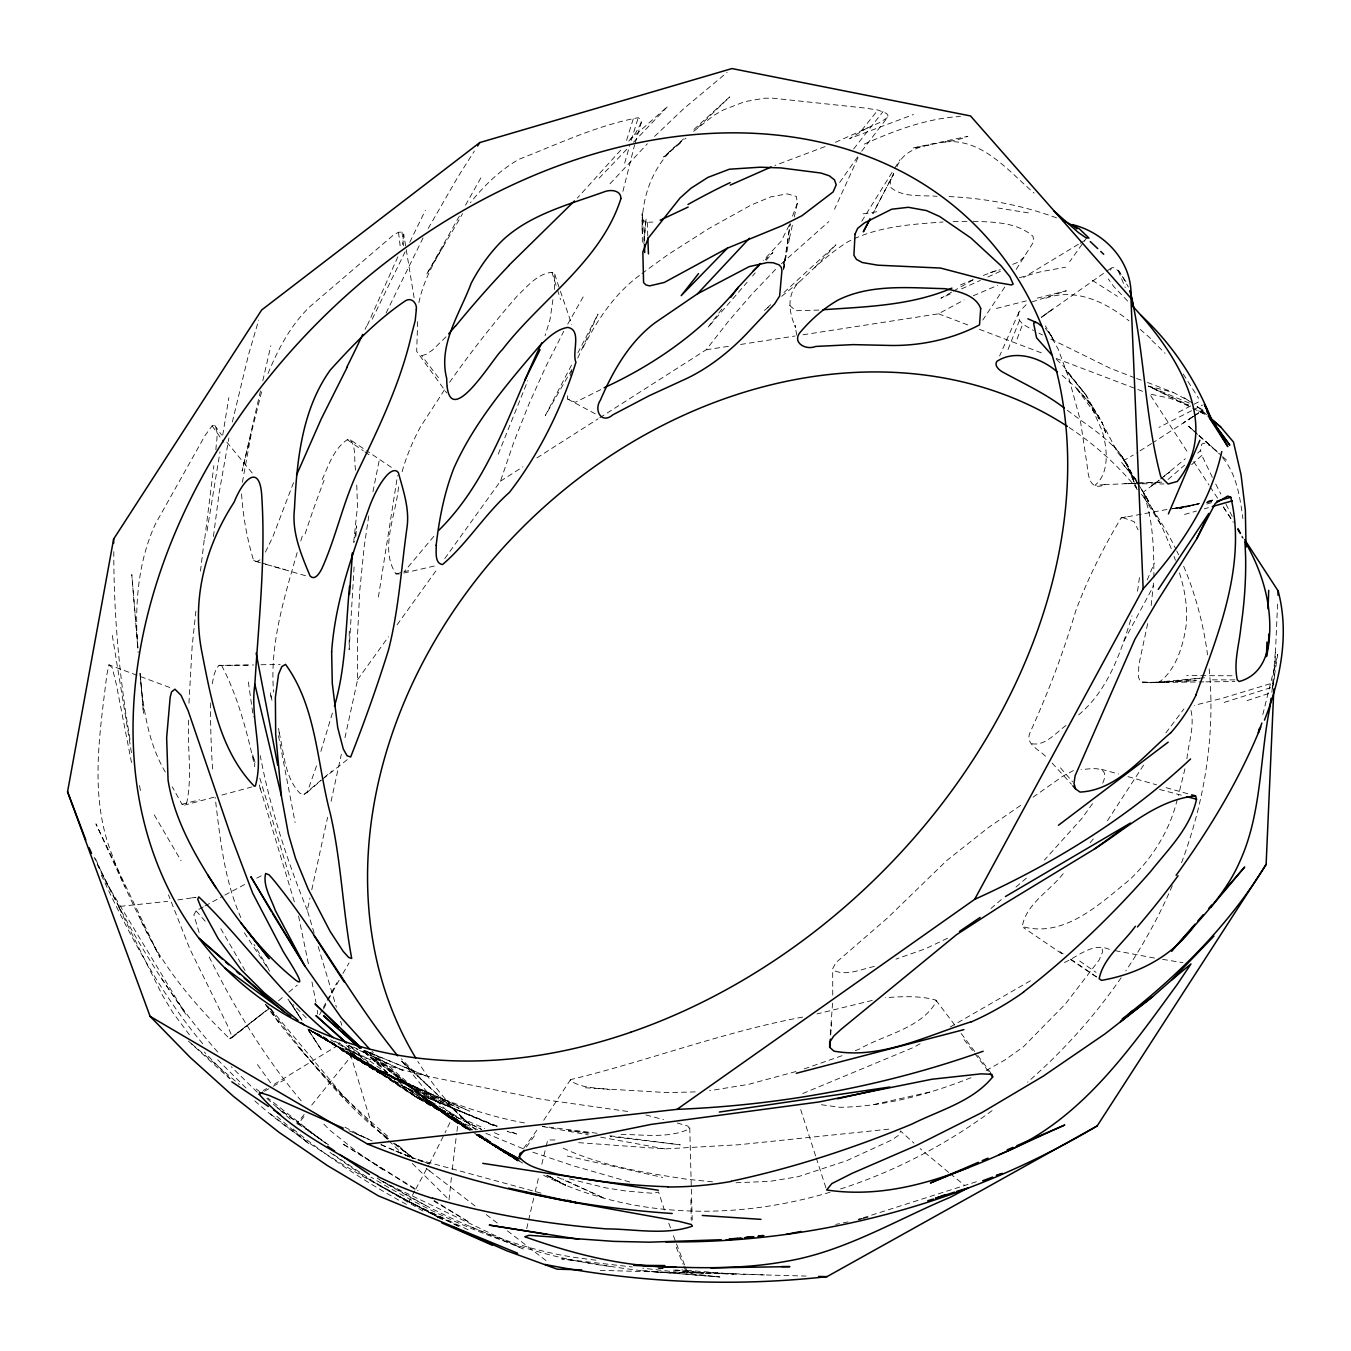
<?xml version="1.0" encoding="UTF-8"?>
<svg xmlns="http://www.w3.org/2000/svg" width="1351" height="1351" viewBox="0 0 1351 1351"><rect width="100%" height="100%" fill="white"/><g stroke="black" fill="none" stroke-linecap="round" stroke-linejoin="round"><path stroke-width="0.75" stroke-dasharray="5 3.75" d="M832.756 995.079L832.689 968.785L835.796 962.739L887.455 918.021L946.899 860.401L988.324 827.639L1022.707 803.997M349.267 631.255L349.149 649.662L354.165 565.714M188.718 720.083C187.029 747.525 192.534 775.626 186.759 802.697L184.631 805.112L181.98 804.267L172.286 786.873M268.022 373.501C278.053 349.233 290.634 325.169 309.751 306.778L393.58 234.922L398.528 232.271L401.973 232.051L403.746 234.399L402.311 244.548M241.559 493.926C243.028 516.369 247.115 539.1 253.667 560.597L263.648 563.739M1151.187 605.434L1153.855 579.528M1153.923 577.451C1153.72 548.506 1153.45 517.551 1142.169 490.362L1161.826 526.316L1171.249 548.641M210.739 702.875L210.536 708.448A894.615 842.197 -60.1 0 0 212.833 772.654M188.954 703.229L192.146 646.47L195.861 611.226M642.333 242.251L642.198 213.509L642.367 233.774C640.019 196.672 654.019 159.57 685.92 138.275M1274.28 679.013L1277.607 603.39M832.537 1003.151L830.223 1036.116M417.662 321.673L416.682 351.344L446.725 392.938M355.921 536.33L356.563 525.826L354.165 542.325M643.87 243.704L646.166 218.338L643.954 240.174M554.974 1139.974L548.388 1139.974L548.286 1141.511M830.679 1035.035L831.676 1022.758M1271.899 692.421L1275.58 649.324M215.907 449.883C216.143 441.861 219.048 432.59 214.674 425.329L212.107 425.835L204.98 435.613L155.5 523.816C137.025 563.722 134.424 609.284 138.14 652.567M449.022 1199.874L451.386 1177.633M452.264 1169.544L456.655 1133.371M204.744 538.525L213.88 465.707M353.658 542.393L357.475 506.726L356.664 481.868M418.878 302.675C425.548 270.014 446.809 242.521 462.498 213.694M1272.49 688.132L1273.368 682.779L1223.415 697.96L1194.267 705.374M213.441 536.482L219.098 493.047L228.91 438.096M456.925 1131.378L458.344 1121.516L426.629 1091.456L399.828 1058.593M783.597 269.845L790.166 223.692L783.664 268.359M1137.542 591.231L1139.771 575.34M552.914 299.635L550.009 319.63L545.095 335.639M554.417 289.418L554.737 274.169L551.951 272.328C537.462 273.561 527.38 286.463 517.45 295.751C492.304 324.527 468.729 354.671 446.978 386.099M783.614 268.849L789.828 236.526M368.789 515.913L364.23 546.209L359.754 590.725L357.542 635.24L357.627 679.621L344.708 738.862M242.386 482.307L251.658 431.661L261.993 390.253M1273.182 684.298L1277.725 654.256L1262.324 716.554M1272.642 687.051L1273.368 682.779M378.398 597.058L397.549 475.501M207.041 531.011L219.993 451.842M222.712 435.191L228.843 397.684M796.786 335.2L794.996 325.338L795.553 327.432C788.562 311.76 786.096 293.251 800.535 280.89C815.295 266.671 830.409 252.688 847.871 241.829C877.069 226.444 910.709 224.367 943.032 222.003M1026.101 304.718L1018.924 312.115L1018.181 316.252L1019.481 320.356L1022.673 324.088L1033.532 330.505M802.612 1017.083C723.663 1031.826 648.125 1060.873 570.595 1079.601L570.409 1080.547C581.47 1088.518 597.058 1087.521 610.095 1089.852M1184.945 768.854L1178.444 795.486M1186.904 758.738C1188.61 742.493 1195.061 725.284 1190.619 709.022M398.494 486.917C396.35 514.511 379.124 548.624 395.978 573.905L399.913 574.107M372.944 491.747L379.783 457.601M212.242 683.775L214.1 674.656L216.447 668.373L219.031 665.351L251.016 665.114M169.804 687.49L108.924 664.81L106.797 675.027C99.619 734.91 89.014 797.141 112.201 855.115C124.883 890.664 142.936 923.864 159.908 957.471L95.938 823.857L124.799 886.864M232.338 422.019L248.584 354.519L258.683 320.119M1147.658 623.638L1138.842 664.793L1138.437 676.986L1140.345 681.782L1158.28 682.762L1200.313 678.303M677.155 1122.985L687.895 1126.092L689.567 1128.76C667.732 1139.332 640.999 1133.945 617.627 1134.519M314.141 933.034L307.319 910.287L309.987 897.993M311.777 889.802L327.601 817.254M331.063 801.379L341.33 754.331M789.356 238.637L792.48 224.773M794.236 217.004L797.343 203.224L796.364 196.435L787.177 193.852L770.864 196.841L750.869 205.166L708.701 228.64L667.597 254.9L641.877 273.561M260.473 390.963L242.099 471.094L251.658 431.661M262.82 380.678L270.842 345.755M526.704 1228.599L534.675 1193.946M535.148 1191.903L538.948 1176.012M622.929 191.335L634.582 144.962M541.802 1164.207L545.669 1148.333M546.159 1146.323L547.645 1140.312M783.715 263.766L785.303 257.433L783.36 265.016M402.176 471.668L403.189 467.885A237.303 228.674 10.4 0 1 420.701 426.477L445.796 387.821M1102.737 783.107C1110.708 765.409 1093.415 768.347 1081.07 769.698M624.686 163.15L630.073 144.236M635.139 143.105L641.286 122.603L640.881 119.395L638.246 117.706C597.294 125.305 557.862 144.084 518.919 159.3C499.971 170.226 484.013 185.661 470.452 202.684M316.522 765.899L307.251 792.361L303.992 794.472L300.158 793.476C284.031 776.943 284.048 751.528 278.61 730.435M320.879 751.392L332.751 711.893M297.203 552.576C284.2 597.851 269.592 644.326 273.577 692.016M300.8 540.924L303.198 533.155M626.577 140.403L633.653 117.554M631.137 140.453L638.246 117.706M1177.261 799.302C1170.101 830.139 1152.606 857.733 1129.926 879.484C1099.714 904.005 1064.352 938.32 1022.319 926.566C1025.764 903.515 1051.821 889.802 1064.689 871.648M570.173 375.798L572.469 368.519L545.314 415.551L572.149 363.875M1078.605 714.882C1108.36 690.125 1121.11 651.587 1131.918 615.853M861.702 151.177L887.269 117.672L887.979 115.477L886.543 113.433L877.88 110.005L863.661 107.911L772.451 98.15L764.345 98.235L744.773 101.646L723.714 109.786L714.037 115.223L693.401 131.571M444.783 558.537L500.461 481.192L513.836 442.132L529.052 403.763L546.04 366.155L563.755 331.282M1019.481 320.356L1007.728 350.297M789.102 225.347L781.165 241.255L763.366 260.49M797.343 203.224L791.754 218.203M1017.117 338.983L1022.673 324.088M1018.924 312.115L999.639 355.921M641.286 122.603L635.696 132.922L627.607 142.514M293.522 482.662L272.784 536.989L264.762 553.386M498.266 454.122L527.768 380.712M322.18 479.504C328.614 465.453 333.849 448.735 347.241 439.717L350.466 439.886L364.888 449.596M1147.185 579.984L1154.396 562.995M397.853 256.808L367.219 325.54M577.738 358.099L598.02 314.057L577.89 352.814M896.929 166.663C908.193 139.693 945.176 146.178 967.856 136.316L912.55 148.086L932.376 144.456M386.082 313.044L423.201 237.624M858.02 157.662L834.53 209.27M893.72 173.722L872.83 213.678L893.72 173.722L890.545 180.679L890.106 186.928C902.84 198.023 921.365 195 937.087 196.317M372.217 319.14L406.111 249.732M409.775 242.234L425.345 210.334M443.229 1136.411L429.449 1163.768M318.397 1034.934L377.621 1072.086L453.885 1114.339L445.036 1132.763M1110.454 270.234L1111.755 267.667L1114.963 267.802L1120.604 273.628L1128.389 287.037M323.531 1008.977L327.28 1001.733M319.579 1014.753L322.416 1009.332M323.345 1007.525L326.182 1002.104M1123.948 641.151L1153.653 585.726M414.774 1190.907L408.897 1201.765L373.889 1181.804L331.789 1153.315M415.753 1189.1L428.47 1165.575M428.216 228.437L458.175 176.491L474.387 151.042M328.209 999.926L341.904 975.219M583.024 347.697C597.21 320.069 614.857 293.268 640.323 274.81M327.162 1000.348L336.906 982.701M459.374 216.109L426.511 274.506L443.533 246.135M465.521 205.149L481.952 175.951M203.275 906.926L196.098 910.878L193.868 914.813L200.066 935.855M567.741 324.105L584.966 293.741M342.934 973.463L349.065 962.908M861.769 221.243L893.619 169.888M570.595 1079.601L542.612 1121.955M1016.188 269.373L1033.768 241.626L1032.958 236.222C1016.239 221.682 992.394 222.037 971.487 221.277M1143.588 765.105L1106.604 822.033M894.7 168.166L900.121 159.604M1004.789 287.02L982.802 320.035M1092.537 803.625L1082.168 818.098L1044.424 860.063M839.68 182.419L860.452 152.849M1082.134 244.193L1069.688 261.655M357.627 679.621L388.48 636.743M397.093 624.787L437.488 568.687M1084.329 241.154L1086.508 238.114M526.417 1146.982L535.992 1133.692M1165.879 732.884L1183.932 708.92M523.597 1148.434L536.904 1130.196M721.822 309.092L707.823 327.601L747.12 282.275M853.663 148.965L883.047 111.559M599.827 417.712L706.168 349.791L728.628 321.065L752.254 293.775L776.909 268.022M304.161 1114.507L296.832 1123.644L298.132 1124.049L305.36 1114.845M861.735 130.27L877.88 110.005M446.793 1116.23L467.97 1129.706L422.694 1099.579L355.685 1050.605L311.49 1105.354M1090.122 842.838L1093.955 838.059M433.789 536.381L404.388 571.456M752.541 276.009L755.243 272.885M766.085 260.388L772.873 252.569L765.308 259.628M620.7 150.164L577.299 198.09M610.01 183.787L647.365 143.763M814.889 267.363L835.897 244.801L783.056 293.319M445.999 336.855L432.455 350.095L426.409 354.198L421.681 355.718L418.422 354.671M599.135 178.197L627.759 148.238M633.484 142.243L667.816 106.29L630.36 139.457M654.593 136.417L683.488 108.891L727.125 72.397M697.876 127.534L729.692 96.917L691.273 131.874M781.418 263.766L828.822 221.564M1166.994 509.479L1121.127 517.94C1103.497 547.391 1087.69 578.684 1075.666 611.108C1063.406 652.55 1048.055 692.945 1030.171 732.259C1024.109 744.773 1041.165 750.261 1047.093 757.995M767.52 307.589L770.627 304.735M1197.695 453.125L1200.6 450.457L1201.765 444.124L1204.096 443.162L1210.834 445.898L1217.437 452.095M1191.683 464.66L1201.85 455.355L1200.6 450.457M683.589 138.866L663.611 157.037L682.93 140.977M1024.176 257.028L1018.536 262.026L1011.73 264.745M307.251 792.361L321.183 780.304M1168.058 479.453L1184.624 465.132M303.992 794.472L332.059 770.931M990.908 908.497L1003.421 897.773M1015.952 887.05L1026.912 877.677M887.269 117.672L880.058 122.384L833.635 143.122M1168.446 472.985L1169.983 471.786L1160.745 478.93L1185.384 458.715M1066.04 725.453C1056.043 732.445 1044.492 747.171 1030.779 743.438M288.844 992.158L297.304 985.099M269.221 1008.572L229.754 1038.801C192.957 1003.269 159.891 963.516 139.018 916.35M278.509 1000.804L283.17 996.903M322.737 779.02L347.849 759.178M764.413 310.443L769.124 306.593M781.689 296.308L800.535 280.89M232.372 1037.433L266.4 1010.413L229.754 1038.801L232.372 1037.433L227.323 1025.139L189.782 948.807L168.453 894.801M1151.491 486.073L1159.192 480.129L1143.25 492.203L1146.222 497.151L1143.807 493.318M1042.263 316.658L1104.898 272.429M1041.722 317.097L1052.784 309.041L1041.199 317.451M1106.604 271.23L1111.755 267.667M627.658 1111.451L541.616 1099.258L425.903 1075.953L381.539 1064.183L336.906 1046.029L273.763 1084.566M1192.933 416.699L1153.281 442.486M1194.571 415.618L1202.762 410.147L1198.337 406.921M1192.984 416.598L1183.189 423.032L1191.514 417.662M1194.605 415.517L1202.762 410.147M1033.059 797.191L1062.663 776.318L1073.403 770.594M1193.169 416.598L1203.15 410.164M500.461 481.192L522.972 466.804M536.887 457.921L598.071 418.844M1151.609 443.533L1136.596 452.973M1062.106 375.274L1075.582 387.213L1087.656 400.723L1100.052 418.861L1117.497 452.281L1124.015 460.37L1133.236 455.067M867.359 127.855L849.661 138.545L913.479 114.514M1078.385 244.295L1023.619 277.462M1080.158 243.264L1085.444 240.157M264.475 1091.27L271.467 1087.268M273.206 1086.272L283.693 1080.276M951.577 292.154L940.904 298.216L952.168 293.133M953.35 291.141L974.679 278.998L957.673 286.074M263.192 1090.527L266.721 1088.534M802.764 1093.516L913.445 1047.464L920.808 1043.377M950.277 1026.996L1032.671 979.492M256.521 561.763L260.017 559.838M600.773 389.628L575.222 402.311L567.69 399.052L567.369 394.931M205.065 905.947L222.999 896.068M224.806 895.088L246.102 883.757M802.933 334.795L938.523 313.787L964.107 299.939M1064.419 962.503C1078.537 956.255 1093.212 941.782 1109.796 949.584M947.507 938.253L925.587 948.723L895.966 959.142M256.741 878.15L262.077 875.364M1178.427 412.224L1198.388 402.007M1191.582 410.721L1158.989 427.372M1193.406 409.792L1202.474 405.148M986.146 1070.516L1004.722 1060.096L1023.214 1046.974L1065.331 1004.08L1099.157 959.987L1102.5 952.083L1102.163 948.807L1099.832 947.287M973.294 295.751L997.697 285.331M961.557 288.878L980.336 280.383M987.851 276.989L1000.99 271.044M864.319 144.101C894.75 130.456 926.854 118.348 960.46 116.473M970.947 1077.71C929.387 1094.192 884.77 1106.604 839.917 1107.296L819.804 1104.51M983.376 275.435L999.385 269.373M825.056 146.6L774.866 165.481M842.028 1055.705L803.71 1069.063M855.284 1050.673L859.067 1049.237C883.638 1034.782 921.466 1028.55 936.378 1001.446L935.905 1000.162C920.301 995.484 901.691 996.531 885.209 997.68M1031.809 301.965L1066.311 290.803L1034.326 298.875M1270.734 687.676L1222.942 702.824M1247.091 700.612L1269.991 693.063M795.942 1071.529L748.724 1084.329L709.613 1090.713M976.385 1181.737L858.189 1219.396L868.136 1217.268M1158.28 682.762C1175.657 670.822 1183.088 646.318 1186.11 625.733C1187.867 607.41 1184.776 588.901 1178.967 571.524M874.35 966.438C861.364 969.123 845.929 976.553 833.212 970.187L832.689 968.785M990.317 272.581L1000.348 269.693M1184.523 514.461L1196.412 511.066M1204.349 508.803L1208.318 507.672M1206.831 504.007L1212.826 502.319M1019.33 277.715L1040.777 271.737L1065.601 267.177M221.885 795.063L251.86 786.941M213.998 797.208L184.631 805.112M403.814 573.06L436.559 565.529M395.978 573.905L401.838 572.385M403.78 571.878L409.64 570.358M1199.772 503.332L1179.795 508.516L1197.999 504.143M1207.76 501.255L1215.748 499.178M872.273 1000.415L816.983 1013.925M181.98 804.267L199.661 799.775M996.362 308.45L1026.338 300.885M860.165 1219.227L868.153 1217.302M1208.115 501.711L1212.168 500.748M1198.236 503.737L1176.181 508.753L1198.506 504.159M1208.267 501.474L1212.269 500.562M873.776 1104.561L930.653 1091.861M1121.127 517.94L1126.717 516.707M1206.612 502.488L1212.708 501.238L1206.815 502.217M848.09 1221.912L835.729 1224.394M1045.809 298.216C1075.683 287.527 1106.013 302.185 1129.064 320.879M1172.82 508.651L1198.827 503.737M1170.81 509.023L1193.085 505.071L1175.066 508.094M685.295 1266.799L687.558 1272.473C645.238 1274.449 603.272 1264.333 561.509 1258.879L632.352 1266.985M863.137 213.88L879.214 211.398M706.168 349.791L730.975 345.94M740.601 344.454L795.08 336.011M177.842 899.918L195.456 897.368M192.146 897.858L196.03 897.284M189.376 1034.782L172.725 1012.389L162.137 994.758L118.398 906.538L167.608 901.387M1204.518 677.797L1150.63 682.728L1196.311 680.583L1142.659 682.728L1203.825 681.883M818.909 310.071L795.739 310.73L789.271 305.056M1056.431 359.366L1063.929 366.712L1086.238 395.37L1101.842 430.057C1107.28 447.029 1110.134 473.036 1094.952 485.313L1105.321 484.57C1089.311 491.578 1088.298 475.586 1087.082 465.014L1080.344 420.347L1068.725 377.689L1058.137 349.065L1048.511 331.806L1053.966 340.469M578.684 1142.659L664.962 1148.907L738.744 1144.753L891.964 1128.828M695.241 1091.912L667.495 1092.621L583.362 1087.656M1104.307 484.654L1162.586 482.104L1124.775 483.624L1164.005 483.962M260.996 664.743L280.13 664.422M642.029 217.68L643.667 220.703L647.281 222.239L652.854 222.088M219.031 665.351L237.573 665.266M234.956 665.216L253.566 664.962M1205.886 681.85L1234.966 681.563M953.232 221.496L967.434 221.328M945.024 141.923C982.481 138.157 1008.64 171.357 1034.072 193.075M1212.387 679.857L1235.236 679.874M1232.044 675.77L1186.702 675.601M735.991 1182.75L769.732 1181.365L798.255 1176.67L846.689 1160.695L891.744 1139.991L899.462 1134.722L900.509 1130.956L913.985 1143.149M454.02 1114.626L441.574 1109.762L417.324 1097.215L350.331 1052.463L338.02 1041.655M600.216 1270.362L806.057 1276.07M673.457 1270.075L686.122 1271.882L764.514 1274.922M683.859 1266.191L686.122 1271.882L733.829 1274.061L681.731 1269.923M458.344 1121.516L455.996 1120.232M712.534 1181.838L686.815 1179.237C643.65 1172.567 599.928 1165.812 560.125 1146.763M949.077 196.587C986.095 198.276 1022.859 205.386 1057.613 218.254M662.969 1268.437L656.721 1267.947L662.817 1268.623M656.789 1271.966L719.863 1276.999L642.772 1268.184M642.536 1270.666L719.863 1276.999M597.074 1133.253L542.393 1126.278M675.027 1270.008L703.499 1273.216L676.868 1270.058M590.944 1259.571L596.618 1260.297M658.815 1268.201L663.003 1268.741M589.188 1133.117L568.484 1130.449L589.34 1133.455M609.892 1135.786L680.245 1144.837L610.179 1136.444M586.942 1259.048C512.688 1250.384 443.618 1217.606 379.952 1180.048M997.545 207.936L1029.698 213.086M1154.48 958.045L1113.849 950.428M1162.586 959.345L1182.868 962.638M609.774 1266.377C540.603 1257.46 474.285 1233.514 412.916 1200.803A832.756 755.851 -17.1 0 1 370.934 1177.109M542.714 1126.565L588.293 1134.891M600.722 1137.17L664.962 1148.907M524.492 1122.917C473.458 1113.612 425.312 1093.195 379.276 1069.84L367.168 1063.507M567.268 1156.051L662.699 1177.43M1122.647 517.585L1134.165 521.672L1138.082 529.828M1192.646 402.986L1173.225 392.381L1148.485 386.15L1190.89 407.343M645.913 1114.98L663.561 1119.591M1159.546 789.457L1182.851 795.587M629.701 1181.99L572.875 1165.693L531.906 1151.896M1187.782 793.746L1164.41 787.194M540.974 1193.102L411.954 1157.908L423.099 1161.776M265.421 564.228L285.145 569.666M1101.403 769.276L1118.577 774.022M1127.967 776.622L1156.591 784.83M305.529 575.729L270.774 565.697M569.497 1178.899L606.059 1187.917L626.307 1191.075L653.208 1193.321L658.562 1192.004L664.388 1209.972M253.667 560.597L267.937 564.769M424.957 1162.417L430.53 1164.342M1136.563 378.483L1143.925 381.134M522.854 1148.62L485.161 1132.999M1134.722 377.807L1110.134 368.215L1049.676 338.476M1147.472 382.434L1173.225 392.381M411.346 1157.199L428.622 1163.616M938.523 313.787L970.035 325.76M979.391 329.323L1044.627 354.097M1056.094 358.437L1143.841 391.773M496.948 1126.396L424.197 1096.404L404.185 1086.846L495.817 1126.278M395.843 1151.018L409.404 1156.439M497.202 1126.143L424.197 1096.404L495.631 1126.362M364.314 1050.504L425.903 1075.953L363.706 1050.318M1189.302 403.105L1148.485 386.15L1188.559 405.131L1169.763 398.224L1149.566 393.952L1188.39 453.429M686.122 1271.882L687.558 1272.473M380.847 1144.736L410.147 1157.148M470.249 1226.64L523.175 1249L382.89 1181.855M356.242 1133.861L371.609 1140.497M381.218 1144.652L410.045 1157.081M452.332 1114.288L484.705 1128.49M494.432 1132.746L502.099 1136.107M372.2 1140.97L354.317 1133.033M348.946 1130.669L358.403 1134.857M557.372 1177.126L604.302 1198.303L562.742 1179.001M477.511 1129.52C431.577 1110.218 390.895 1080.935 350.331 1052.463L452.669 1118.172L412.562 1094.834L350.331 1052.463L421.563 1099.9L412.562 1094.834L457.178 1119.557M348.338 1045.252L357.762 1049.609M359.653 1050.487L402.97 1070.566L361.139 1050.757M519.122 1160.999L476.008 1134.452L502.302 1150.917L517.416 1157.925M468.037 1229.748L408.897 1201.765C354.063 1172.296 299.432 1141.274 252.941 1099.241M353.54 1047.16L359.248 1049.862M433.097 1105.625L481.682 1129.487L437.555 1107.854M1038.902 333.157L1042.482 334.93M458.04 1226.049L408.897 1201.765L442.267 1219.159M458.715 1226.303L408.745 1201.512L442.149 1219.531M1192.747 408.272L1205.649 414.723L1197.104 409.927M477.123 1134.57L520 1160.154L475.974 1134.705M515.795 1156.709L489.67 1142.693M414.791 1189.218L341.972 1143.402L418.118 1190.603M546.868 1175.573L565.529 1185.199L547.442 1175.235M344.91 1127.19L365.26 1137.778M422.998 1211.087L364.061 1176.366L328.344 1151.272M567.69 399.052L595.436 413.93M396.417 1195.078L442.52 1219.193M521.266 1159.665L502.64 1149.87L518.936 1158.601M518.987 1160.729L475.299 1133.861L518.227 1160.712L476.987 1135.06M546.919 1175.404L565.529 1185.199L547.459 1175.404M406.499 1204.366C365.969 1182.513 327.297 1156.912 291.613 1127.798M517.23 1157.621L477.325 1135.482M517.906 1160.83L477.663 1134.941L516.757 1158.753M425.582 1205.396L377.216 1178.207M490.565 1143.436L516.606 1157.587M380.526 1185.942L442.503 1219.649M516.707 1158.297L477.511 1135.33M330.657 1039.78L361.595 1056.887L332.532 1039.814M356.715 1057.799L361.713 1060.552L311.997 1031.674M337.024 1046.569L316.252 1034.258L352.206 1055.249L309.582 1030.087M309.615 1029.918L320.559 1036.791M315.847 1034.005L334.812 1045.37M434.009 1201.208L469.472 1222.435L434.043 1200.482M316.843 1033.498L377.469 1069.958L459.188 1108.377L368.249 1065.483L341.685 1050.386L382.316 1074.552L350.348 1055.688L438.974 1101.977L359.214 1060.721L317.215 1033.785M522.601 1163.059L476.835 1134.823M309.548 1030.07L377.469 1069.958L469.489 1111.147L368.249 1065.483L313.212 1031.556M470.013 1129.791L445.003 1114.609L372.167 1057.394L445.003 1114.609L469.996 1130.128L447.62 1114.778L469.895 1130.297M478.93 1135.212L516.437 1157.993M312.824 1031.691L327.077 1040.456L309.767 1029.715M481.328 1138.015L479.301 1136.647L516.454 1159.614M324.426 1039.037L377.621 1072.086M479.301 1136.647L513.92 1158.297L476.582 1134.418M339.675 1047.92L336.906 1046.029M312.098 1031.37L322.72 1038.024L312.419 1031.488M317.316 1033.464L368.249 1065.483L449.005 1105.338L359.214 1060.721L320.896 1034.934M307.792 1029.006L310.595 1030.779M1092.317 280.383L1117.446 296.359M477.612 1134.418L511.033 1155.645M417.324 1097.215L421.563 1099.9M298.132 1124.049L306.238 1129.453M468.848 1129.25L437.15 1108.732L365.733 1050.234L437.15 1108.732L470.418 1129.841M314.986 1033.329L318.397 1035.542M473.07 1132.155L505.494 1153.315L477.866 1135.026M469.219 1129.993L429.567 1102.669L370.258 1052.429M309.058 1029.614L314.124 1032.975M471.127 1130.23L429.567 1102.669L370.698 1052.429M478.051 1134.823L502.302 1150.917M453.125 1120.283L457.263 1123.036L417.003 1095.053M1183.932 397.566L1188.863 400.859M472.664 1129.96L453.446 1117.159L471.955 1129.875M479.656 1134.604L516.335 1159.04M432.1 1103.328L418.607 1093.179L468.898 1129.588M1096.556 977.026L1068.388 958.129M453.396 1119.27L468.561 1129.419M391.368 467.362L366.509 450.677M1061.818 953.705L1023.349 927.563M477.393 1134.536L501.373 1150.748L477.139 1134.401M417.679 1098.228L379.648 1072.052L350.855 1046.907M454.122 1118.966L445.543 1112.971M347.241 439.717L363.267 450.744M478.676 1134.485L498.857 1148.367M364.888 451.859L369.718 455.203M1096.455 976.841L1069.688 958.383M1059.961 951.644L1063.203 953.89M383.16 1169.949L356.765 1151.694L330.269 1130.534L321.352 1121.718M1079.736 961.051L1096.066 972.416M307.673 1130.466L328.665 1145.192M461.4 1124.437L423.505 1096.353L372.049 1051.483M1067.307 410.248C1093.043 430.192 1125.907 447.215 1133.928 481.783M328.614 1144.956L277.479 1107.786L321.893 1140.43L267.701 1097.958M433.232 1103.885L445.729 1113.258M267.532 1005.82C304.836 1054.422 342.377 1104.561 391.638 1141.747M393.276 1143.014L411.261 1156.861L395.809 1143.216M475.113 1206.004L426.207 1168.345L431.172 1172.178M486.326 1214.633L499.245 1224.58M507.385 1230.829L547.83 1261.969M270.386 1113.849L309.548 1144.229L276.077 1115.723M394.999 1143.79L413.085 1157.976M256.2 1088.957L259.493 1091.524M394.914 1143.858L411.261 1156.861M346.548 1045.539L375.071 1068.506M948.638 1172.364L920.115 1148.62M950.226 1173.681L964.631 1185.418M191.606 1043.816L239.414 1084.515M1140.227 329.441L1152.471 340.013M108.924 664.81L112.217 667.681L116.22 683.893L131.874 764.413M1206.544 414.605L1197.087 406.33L1205.818 414.909M1197.611 434.38L1188.559 426.24L1197.476 434.11M1198.962 435.41L1210.834 445.898M349.2 1045.505L355.279 1050.571M265.607 1004.637C301.138 1053.983 342.766 1098.988 389.628 1137.762M266.839 1098.38L291.107 1119.861M1188.559 426.24L1193.22 430.395M1199.435 435.934L1221.169 455.321M1222.723 456.706L1228.937 462.245M1199.131 435.731L1218.754 453.328M306.255 1017.843L293.099 1004.536M188.414 1041.097L229.67 1078.723M428.503 1086.373L471.279 1125.907L401.669 1061.109L428.503 1086.373L401.298 1058.745M257.18 1092.148L231.207 1066.716M364.213 1050.96L382.333 1067.847L363.976 1050.402M246.017 1087.994L215.282 1057.343M230.177 1078.723L204.339 1052.091M387.298 1139.281L341.668 1095.171L297.98 1046.62M388.75 1140.683L401.973 1153.45M412.359 1163.481L447.688 1198.421M1127.612 301.07L1113.815 286.632L1108.344 279.032M1112.785 445.374L1117.969 450.71L1125.248 462.076L1122.36 456.756M196.098 910.878L206.602 922.817M1052.108 763.079L1071.495 784.255M202.734 1043.732C159.739 992.715 127.957 932.663 99.991 872.273M1087.656 400.723L1091.929 405.452L1100.727 420.11L1098.177 415.753M1091.929 405.452L1075.582 387.213L1099.309 419.114L1086.238 395.37L1065.939 370.512L1086.238 395.37M1045.302 328.344L1051.213 335.673L1045.37 325.861M217.697 1051.99C167.456 995.417 128.885 929.454 95.921 861.634M252.215 473.036L226.276 441.507M1060.451 767.824L1072.643 781.857M270.757 1008.876L346.346 1099.562M1135.887 479.858L1121.6 462.43L1135.887 479.858L1121.972 457.195L1128.051 466.619L1126.751 464.524L1137.407 490.278L1126.751 464.524M301.205 1100.862C263.8 1056.229 233.335 1006.09 207.666 953.924M221.699 665.587C238.08 696.829 247.115 732.225 254.765 766.726M1222.537 457.584C1236.874 474.437 1239.982 497.489 1242.903 518.615M964.057 1039.611L989.101 1072.204M438.45 377.638L421.681 355.718M935.905 1000.162L954.87 1025.156M1138.555 484.553L1132.391 476.43L1139.332 485.887M961.186 1033.498L976.553 1053.881M977.719 1055.435L990.705 1072.745M350.466 439.886C356.647 448.414 353.675 460.269 355.651 470.199M265.623 1004.3L278.762 1022.555M257.433 1064.571L271.703 1084.346M214.674 425.329L221.632 435.039M212.107 425.835L223.776 442.182M1183.24 374.041L1198.624 398.309M161.242 977.972L185.712 1014.213L106.07 882.49L94.942 857.463M270.47 1008.792L273.966 1014.01M244.328 932.764L269.592 971.166M287.966 999.098L301.746 1020.056M308.636 1030.526L321.268 1049.727L308.619 1030.323M1237.465 528.579L1243.325 538.272M1223.398 507.064L1232.5 520.962M1238.192 529.66L1241.603 534.861L1237.955 527.701M289.756 1001.547L302.134 1020.478M308.889 1030.796L321.268 1049.727M1125.907 281.7L1117.48 268.765L1125.248 287.611M1193.76 461.67L1208.976 484.975M1210.074 486.664L1217.758 498.435M1223.314 506.946L1233.345 522.313M1237.871 529.237L1242.396 536.178M291.36 1003.844L301.712 1019.735M118.398 906.538L120.982 910.642L94.114 857.277M1136.968 481.615L1134.57 477.798L1136.444 481.159M1144.01 497.54L1161.826 526.316M1051.348 335.977L1052.53 337.919M268.359 968.566L254.022 944.383M1139.771 486.478L1143.318 492.44L1141.646 489.434M1148.519 501.069L1145.04 495.277L1149.87 503.399M154.234 814.873L181.068 860.756M1237.398 529.288L1242.447 538.036M220.77 928.677L245.004 970.423M1212.387 477.393L1201.85 455.355M1215.765 484.046L1220.865 494.078M1225.999 504.193L1232.433 516.825M1123.525 458.766L1124.336 460.64M165.312 772.063C147.783 742.273 143.155 707.755 140.149 673.913M240.866 917.667C224.232 879.805 220.01 838.11 215.164 797.445M676.26 1247.26L683.099 1264.3M684.552 1264.908L672.241 1232.703M307.319 910.287C286.936 860.334 270.369 808.675 260.253 755.631M668.779 1223.229L671.548 1230.812M1174.053 556.392L1175.438 560.26M560.412 291.276L571.794 324.476M554.737 274.169L559.128 287.56M815.632 1156.017L799.826 1106.891M816.274 1158.01L825.985 1187.968M551.951 272.328L556.24 285.905M557.473 289.823L560.547 299.618M294.332 901.826L259.206 784.931M255.035 762.336L252.62 754.365L254.866 764.548M259.848 778.277L290.6 879.94M318.177 946.494L336.399 1007.204M340.604 1021.238L341.803 1025.24M348.034 1045.995L372.302 1126.869M298.571 916.046L308.822 965.813M271.956 700.325L270.183 692.303L271.771 700.578M259.341 784.897L260.692 791.01M139.457 785.556L140.707 791.585M414.115 297.744L403.746 234.399M311.98 981.957L315.948 1002.324M278.492 735.704L295.126 822.489M112.319 635.477L131.604 753.554M278.559 728.442L279.505 734.437M130.017 739.25C119.327 677.324 113.687 614.519 113.805 551.647M248.364 682.002L253.296 716.942M401.973 232.051L404.033 249.293M398.528 232.271L400.132 245.781M139.964 673.355L143.493 713.193L140.116 673.271M137.988 648.058L131.79 574.53L137.785 648.159M317.282 1010.362L317.536 1014.145M647.281 222.239L647.788 236.02M644.326 240.579L643.667 220.703M689.77 1127.849L691.29 1187.174M691.34 1189.218L692.252 1219.953M690.885 1199.756L691.222 1220.358M1069.198 427.541A461.552 375.358 -44.3 0 1 1136.444 487.998M1141.527 494.314A461.552 375.358 -44.3 0 1 1175.877 549.131M1176.789 551.005A461.552 375.358 -44.3 0 1 1178.579 554.788M1183.662 566.238A461.552 375.358 -44.3 0 1 1207.558 654.847M1209.179 668.863A461.552 375.358 -44.3 0 1 1181.399 863.137M1172.313 885.699A461.552 375.358 -44.3 0 1 1125.788 970.913M1121.144 977.736A461.552 375.358 -44.3 0 1 1027.604 1082.168M992.073 1110.657A461.552 375.358 -44.3 0 1 839.883 1189.184M830.088 1192.224A461.552 375.358 -44.3 0 1 542.95 1174.998M517.72 1160.965A461.552 375.358 -44.3 0 1 482.273 1135.499M475.924 1130.061A461.552 375.358 -44.3 0 1 417.814 1061.379M366.611 326.013A277.512 50.274 -61 0 1 365.057 329.357M305.157 533.848A927.09 810.988 -76.1 0 1 324.105 480.331M204.204 540.079A284.301 8.444 -83 0 1 200.404 571.574M1151.93 340.57A877.458 483.337 -43.7 0 1 1165.086 353.354M516.42 1133.962L510.577 1131.699L516.42 1133.962M511.083 1132.847L507.216 1131.226L511.083 1132.847M386.859 1074.163L344.589 1051.382L386.859 1074.163M388.429 1138.623L378.567 1130.871L388.379 1138.673M394.475 1078.875L362.777 1050.774L394.475 1078.875M1105.709 432.776L1101.859 422.019L1105.709 432.776"/><path stroke-width="1.5" d="M349.487 594.44L352.493 552.66M1266.951 642.08L1266.461 656.569C1275.58 616.731 1265.178 576.32 1245.065 541.683M1268.082 608.946L1268.707 590.319M254.866 684.349C258.531 622.473 265.674 560.665 261.908 498.519C260.642 463.9 244.717 475.974 234.111 502.184C204.609 547.611 191.268 600.671 202.262 654.053C211.347 700.223 220.331 751.156 254.292 786.198L255.339 786.012C264.492 753.909 249.817 717.516 254.866 684.349L281.396 795.908L288.388 834.023L295.548 858.425L308.197 889.211L330.066 931.312L343.12 951.29L348.659 957.437L351.716 958.484C342.833 910.962 341.279 861.398 330.353 813.792C316.945 763.754 316.691 707.164 285.534 664.388L281.802 666.617L278.509 674.385L275.368 697.488L275.688 734.353L281.396 795.908M545.044 1264.452C637.74 1282.791 733.086 1287.098 827.015 1276.644L1097.181 1125.923L1266.123 864.42L1273.841 689.027M1277.962 595.099L1278.147 590.961L1244.659 539.64M349.537 586.266C345.721 626.307 345.924 667.445 334.423 706.286M971.268 1021.761C927.326 1035.406 880.92 1059.691 833.922 1051.112L829.683 1047.312L830.341 1039.122M1268.707 634.109C1269.366 654.982 1260.584 675.855 1239.137 681.512L1237.313 679.891C1233.362 662.429 1239.323 644.427 1240.91 626.948A841.504 483.945 -33.4 0 0 1245.605 556.274L1244.997 542.173M1271.088 698.264L1269.754 708.008C1259.588 758.924 1261.817 813.454 1239.813 861.533C1224.665 896.507 1196.277 922.953 1171.57 951.138L1195.027 924.152M351.784 558.807L352.679 552.627M1191.666 794.81L1195.551 795.857L1196.513 799.201C1190.535 827.842 1167.99 849.509 1150.528 871.631C1111.991 915.488 1069.739 956.187 1023.551 991.955M67.55 791.77L113.636 539.049L261.655 309.987L479.808 142.564L731.938 68.563L970.525 115.95L1130.956 298.267L1143.149 588.8L974.628 899.378L677.003 1109.357L367.506 1144.061L150.096 1016.34L67.55 791.77L85.822 840.035M667.968 1186.752C630.529 1185.587 593.106 1181.23 556.359 1173.968C543.642 1169.865 528.14 1167.923 519.24 1156.946L519.966 1153.416L524.779 1150.562L533.003 1148.434L651.216 1124.387L818.774 1101.994L932.038 1079.229L981.029 1073.859L991.887 1074.315L992.698 1076.899C972.821 1101.589 939.266 1110.319 911.993 1124.066C853.511 1148.232 793.138 1168.075 731.212 1181.213M1259.352 728.611L1258.355 732.63L1261.885 723.055M377.841 1176.164C336.534 1152.386 290.853 1130.871 259.223 1094.276L259.679 1092.52L269.288 1095.475L343.255 1128.169M1221.76 451.572C1210.26 504.109 1178.714 549.502 1143.149 588.8M1264.452 720.134C1280.478 679.469 1289.597 634.041 1278.147 590.961M296.544 475.045L321.318 418.776L347.106 367.404M1260.804 726.889C1239.407 779.865 1209.584 829.142 1176.13 875.33M1195.922 694.904C1218.771 633.18 1246.737 563.806 1230.812 497.269L1227.738 496.07L1215.326 503.315L1196.733 538.829L1156.963 601.685L1134.992 639.057L1075.126 775.727L1073.994 783.411L1075.599 788.95L1080.023 792.074C1117.395 790.352 1143.706 755.344 1170.506 732.985M1168.412 513.887L1199.874 440.24M541.835 342.816C510.746 406.921 490.852 478.862 438.72 530.386M1196.733 538.829L1208.824 513.414L1158.297 589.391M524.762 380.29L540.079 349.689M477.629 145.942L479.808 142.564M1266.123 864.42C1229.123 925.013 1178.106 975.726 1122.208 1018.958M519.24 1156.946L524.036 1150.292M730.722 297.321L738.355 287.223L760.461 263.479M698.518 273.628L681.191 295.633L727.463 248.145L782.33 225.617L801.92 215.755L833.128 191.943L836.218 184.8L834.479 179.886L829.244 175.765L820.817 173.012L780.895 167.912L760.174 167.203L729.388 169.213L707.89 177.403L691.02 188.228L680.026 198.006L648.244 238.148L642.84 251.995L643.583 282.562L645.879 284.909L649.578 285.888L664.287 282.46L727.463 248.145M1210.648 907.517L1244.693 867.004L1224.006 890.816M448.65 333.917L455.321 326.131M1135.38 926.296C1123.255 943.201 1103.463 957.673 1099.157 978.715L1101.555 980.37C1137.829 974.02 1171.469 956.913 1193.71 926.566M1197.797 920.977L1203.302 914.627M1208.824 908.277L1211.594 905.102M738.355 287.223C702.216 331.113 655.539 364.01 604.133 387.771M697.521 293.792L749.18 266.62L767.486 262.516L773.194 262.753L779.189 264.931L781.334 267.447L781.908 270.724L779.645 296.004L774.596 303.941L746.833 333.511C729.591 351.496 709.63 367.388 687.135 378.297L648.987 395.826L612.881 414.808C601.482 424.636 593.596 410.197 600.351 400.268C612.915 371.069 629.296 341.921 655.286 322.602L697.521 293.792L749.433 238.249M1016.779 1145.716L1064.757 1125.011C989.692 1158.246 911.621 1202.677 826.626 1189.978L831.844 1183.594L852.093 1173.343L916.417 1145.479L982.059 1112.481L1043.208 1076.173L1104.831 1034.005L1152.487 996.852L1171.959 979.728L1213.907 936.125M508.618 265.623L574.479 200.944M753.216 270.943L759.262 265.286M1125.045 1017.523L1120.452 1021.744L1152.487 996.852M1128.119 1014.719L1132.712 1010.514M1171.959 979.728L1190.991 963.938L1177.565 983.95C1128.929 1050.521 1078.909 1123.289 998.879 1154.7M1190.569 758.975C1127.595 818.166 1053.138 863.846 974.628 899.378M1058.458 825.258L1168.176 742.172M980.083 917.447L959.43 931.481M829.683 1047.312L829.683 1042.246L833.702 1036.099L841.099 1029.327L956.474 934.723L1001.344 905.677L1094.226 849.171L1130.399 823.063L1005.431 896.557M1094.226 849.171C1126.177 828.822 1156.236 799.927 1195.551 795.857M259.223 1094.276L262.719 1092.267M1097.181 1125.923C967.282 1203.099 816.848 1243.764 665.705 1241.856M688.166 207.041L660.149 220.23M730.215 185.104L771.168 166.967M978.394 1162.282L930.417 1182.986L968.481 1167.45M982.228 1160.627L987.986 1158.145M1007.187 1149.87L1012.946 1147.371M945.295 1194.656L935.449 1198.303L954.583 1192.106M982.734 1180.74L992.58 1177.093M996.514 1175.623L1002.425 1173.428L996.413 1175.353M951.898 288.118C911.165 305.63 866.565 306.711 823.046 309.734M983.156 1051.247C884.821 1086.187 781.216 1105.202 677.003 1109.357M956.508 1191.464L967.823 1188.036L950.277 1197.29C895.781 1220.037 844.088 1251.955 784.965 1261.547C734.995 1270.582 684.096 1267.626 633.67 1265.313L664.912 1265.566M927.749 1200.769L933.473 1199.046M1212.303 506.541L1232.281 500.866M1216.812 501.204L1230.812 497.269M796.263 1073.285L963.888 1029.648M837.519 1098.768L889.802 1087.031L719.34 1112.042M786.535 1234.324L800.957 1231.437M757.911 1236.351L763.889 1235.591M740.399 1238.242L726.011 1239.982L741.969 1238.192M744.502 1237.736L752.71 1236.739M758.874 1235.996L762.977 1235.506M745.955 1237.736L753.926 1236.841L745.684 1237.533M729.304 1239.002L737.494 1238.259M721.13 1239.728L649.527 1242.177L613.979 1241.383L529.052 1235.304L524.83 1236.756C573.381 1254.049 623.959 1267.103 675.905 1267.103M710.727 1267.863L789.913 1266.63L781.587 1266.562M581.673 1269.839L557.169 1269.163L506.98 1250.874L459.779 1230.102M818.622 1276.425L827.015 1276.644M702.267 1215.461L761.035 1219.362M1035.964 322.349L1033.819 322.855L1033.785 324.172L1036.572 337.818L1051.551 354.671M672.224 1213.502C567.792 1206.511 464.609 1183.189 367.506 1144.061M482.763 1163.346L658.325 1190.231M578.684 1239.239L489.248 1225.087L547.003 1234.375M508.483 1188.103L577.249 1202.981L567.167 1200.245M524.847 1192.173L561.932 1200.245L678.709 1221.287L691.29 1224.479L692.438 1226.134C665.165 1235.591 634.598 1229.005 606.379 1228.886C547.679 1224.107 489.282 1214.431 432.641 1198.101M1186.752 796.617L1196.513 799.201M517.653 1253.221L378.331 1195.821L327.432 1165.592L278.998 1132.307L233.233 1096.185L190.221 1057.461L150.096 1016.34M1062.781 220.348L1079.365 228.859L1088.957 238.08L1086.086 237.86L1078.453 232.592L1053.763 210.756M1027.875 318.768L1037.94 323.227L1042.246 326.722M441.76 1222.891L492.338 1245.25M454.206 1227.35L457.888 1229.258M231.848 1081.83L268.427 1106.452M273.645 1109.965L280.62 1114.659M327.634 1146.323L334.609 1151.018M339.827 1154.531L369.448 1174.458M1057.174 371.812C1041.401 358.201 1015.732 348.896 996.802 361.409C994.133 365.429 998.625 369.482 1001.733 371.525C1022.825 383.16 1044.982 393.175 1064.2 407.985M301.256 1022.707L304.397 1025.004M224.857 968.008L290.87 1016.56M298.098 1020.377L264.357 992.934L241.322 969.967L218.136 938.54L200.623 906.487L197.719 899.107L198.766 896.878C245.527 941.326 282.004 997.258 333.393 1037.602M1210.175 418.405L1220.73 427.017L1233.497 442.064L1241.062 474.876L1245.318 509.952L1246.061 547.155M236.476 971.47L239.583 974.139M244.227 978.124L272.108 1002.087M284.301 1011.967L198.833 938.168L222.442 959.193M1208.115 415.99L1220.73 427.017M359.805 1048.004L323.548 1015.749L359.636 1047.971M225.583 962.013L228.741 964.817M343.07 1031.269L361.19 1048.156M1076.831 228.843L1072.339 224.604C1105.743 232.727 1133.117 262.769 1130.956 298.267M1090.274 241.559L1097.738 248.618M1100.727 251.438L1103.716 254.258M360.92 1047.498L315.053 1003.894L338.645 1026.946M369.482 1048.933L341.263 1017.742L304.887 965.999L272.514 913.496M1140.734 315.121C1171.824 343.661 1195.551 379.479 1211.087 418.624L1204.366 404.388L1212.556 421.799L1207.102 411.599L1227.839 446.641L1209.28 417.729M1132.965 306.525C1174.407 350.787 1223.28 424.298 1177.295 481.463L1168.142 483.996L1160.813 476.802C1144.601 415.888 1144.635 351.733 1130.044 290.6L1133.81 308.332M1072.863 785.826L1075.599 788.95M207.733 874.874C231.967 912.499 258.125 949.297 292.998 977.921C312.571 994.91 283.17 952.658 282.123 949.449L252.62 893.062L230.194 833.702L188.177 710.862L181.034 695.258L174.938 689.196L171.56 691.881L170.175 697.2L166.646 737.747L168.064 780.152C174.279 819.466 194.696 854.845 215.957 887.86M247.74 931.768L269.085 958.737L241.154 923.206M990.3 1073.775L992.698 1076.899M397.785 1055.874C351.851 999.656 318.566 934.47 272.412 878.572L268.984 874.773L265.623 873.489C262.651 885.901 271.298 898.753 275.249 910.304L304.887 965.999L250.864 876.698L271.483 911.739M1209.753 418.135L1229.798 445.138L1210.006 417.78M314.057 935.652L344.15 981.89M89.065 847.651L91.581 853.325M256.133 653.057L277.749 765.24M647.855 237.996L648.446 253.87M644.461 244.582L644.731 252.586M113.636 539.049L113.687 543.254M415.686 1057.901A461.552 375.358 -44.3 0 1 528.613 521.452A461.552 375.358 -44.3 0 1 1067.442 426.392M455.439 326.266A957.15 704.665 -73.8 0 1 508.702 265.775M362.71 334.423A277.512 50.274 -61 0 1 346.599 367.607M432.607 1198.421A327.702 260.355 35.2 0 1 377.723 1176.468M731.246 1181.433A337.226 319.072 -13 0 1 667.968 1186.972M1023.636 992.09A337.75 308.991 83 0 1 971.318 1021.88M1178.072 875.769A820.26 536.127 -22.7 0 1 1137.424 926.938M1196.074 695.022A328.85 233.554 47.6 0 1 1170.574 733.053M687.98 204.491A943.032 596.551 -66 0 1 730.165 182.605M416.328 309.582L415.196 320.694L411.481 334.93C400.386 383.312 378.719 427.963 357.306 472.377C342.816 503.416 335.926 537.31 321.943 568.484C319.984 572.351 315.003 581.251 310.088 575.982C301.273 554.822 291.664 532.412 294.467 508.888C296.832 461.35 301.611 410.164 330.184 370.157C352.983 344.893 377.182 319.849 405.503 300.766C411.65 296.933 417.256 303.468 416.328 309.582M331.654 651.756L332.278 683.319L337.716 727.598L343.306 749.062L347.089 755.783L350.669 756.999C364.28 722.413 377.385 685.768 388.564 649.747C398.832 609.402 401.281 567.724 407.124 526.67C409.505 508.229 403.122 489.974 398.325 472.512C394.931 467.885 389.156 472.614 386.538 475.687C379.378 483.894 374.666 493.909 370.529 503.889C353.118 551.647 335.217 600.655 331.654 651.756M436.17 545.264C436.508 551.242 434.313 563.435 442.52 564.549C467.159 543.693 484.891 514.039 509.445 492.389C539.285 453.852 561.526 408.441 575.948 362.271C571.625 352.78 582.298 329.576 567.606 327.415C556.325 329.391 547.712 338.071 539.775 345.687C507.486 383.38 474.336 422.238 453.97 467.953C444.276 492.625 439.193 519.004 436.17 545.264M980.708 308.467L979.526 324.882C952.793 339.017 921.281 345.873 890.799 345.468L852.937 344.623L815.7 346.447C805.247 350.77 790.757 341.854 801.177 331.181C811.546 319.056 823.941 308.231 837.789 300.209C870.703 283.676 909.544 287.898 945.058 288.675C957.876 291.242 975.591 294.856 980.708 308.467M620.92 198.546C601.178 261.267 540.552 299.669 502.251 349.791C493.824 356.495 446.961 436.491 446.708 378.449C437.977 344.708 459.88 313.618 471.178 283.288C479.47 267.363 490.075 252.586 502.876 239.988C530.707 214.15 569.463 204.373 604.302 191.791C610.331 189.36 621.021 189.967 620.92 198.546M855.031 234.145L853.916 255.255L856.466 259.409L862.259 262.516L877.728 265.184L940.532 268.055L993.12 281.869L1011.46 284.943L1013.149 284.098L1009.872 276.651L1000.956 265.674L970.845 237.945L939.637 216.498L926.583 210.621L908.328 207.294L891.694 209.219L864.387 222.949L857.615 228.403L855.031 234.145M869.993 219.048L863.323 231.832L869.976 219.132M346.295 1042.837L315.931 1015.614L346.177 1042.786M630.883 1032.198A527.937 393.783 -44.3 0 0 988.966 239.853A527.937 393.783 -44.3 0 0 181.254 518.75A527.937 393.783 -44.3 0 0 630.883 1032.198"/></g></svg>
